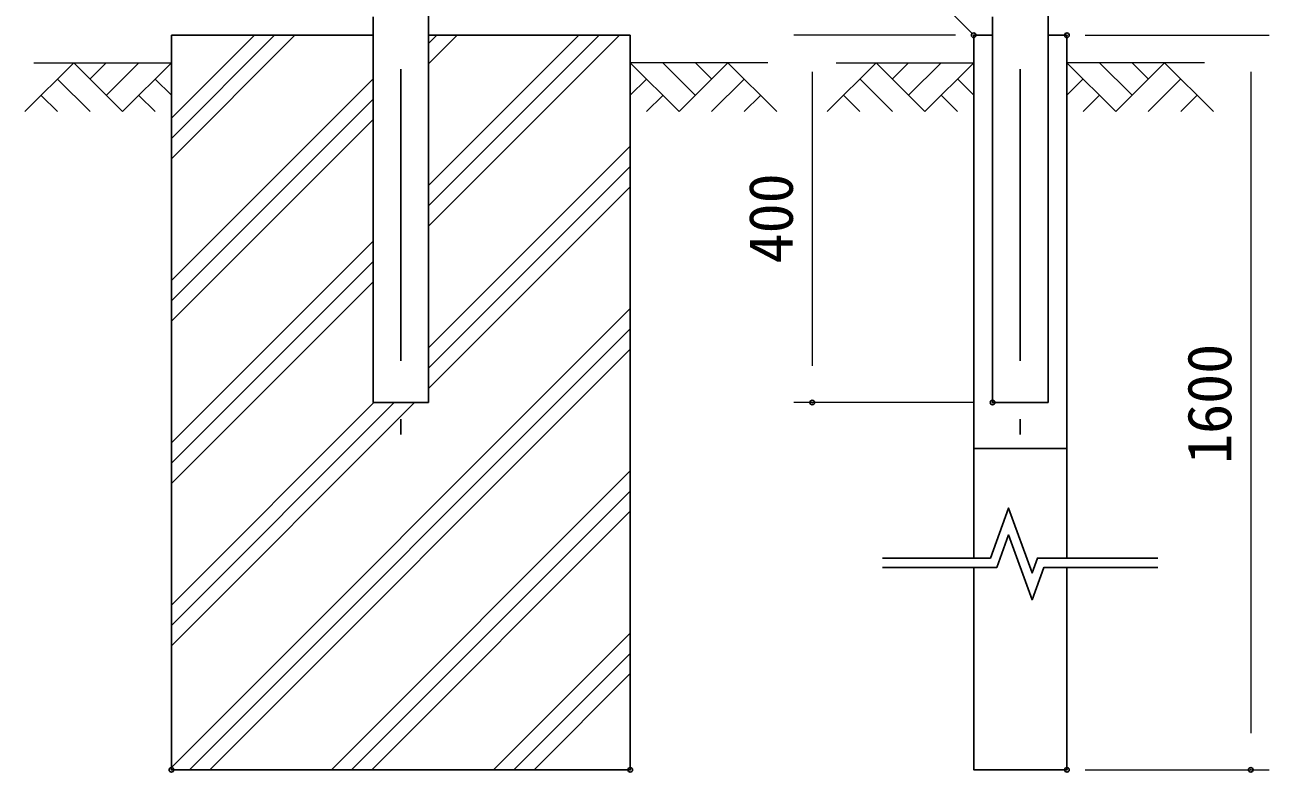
# Model space of a CAD drawing. Units: millimetres, scale not verified. Extents: x -4200 to 4200, y -2970 to 2970.
# Drawn here: x -650 to 705, y -737 to 77 of the extents above; entities that cross this region are included whole.
import ezdxf
from ezdxf.enums import TextEntityAlignment as Align

# ---------------------------------------------------------------- set-up
doc = ezdxf.new("R2010")
doc.units = ezdxf.units.MM
doc.header["$LTSCALE"] = 10
doc.header["$PDMODE"] = 32
doc.header["$PDSIZE"] = 5
doc.linetypes.add('USER1', pattern=[50.8, 31.75, -6.35, 6.35, -6.35])
for name, color, linetype, lineweight in [('0-1_D-STR1', 1, 'Continuous', 25), ('0-3_D-STR-DIM', 7, 'Continuous', 13), ('0-4_0', 7, 'Continuous', 25), ('0-5_Defpoints', 8, 'Continuous', 25), ('0-7_D-STR4', 7, 'Continuous', 25), ('0-8_D-DCR-HCH', 7, 'Continuous', 13), ('0-A_D-STR-TXT', 7, 'Continuous', 13), ('0-C_CENTER', 2, 'USER1', 25), ('0-D_1', 7, 'Continuous', 25)]:
    doc.layers.add(name, color=color, linetype=linetype, lineweight=lineweight)
doc.styles.add('ＭＳ ゴシック', font='')
doc.styles.get('ＭＳ ゴシック').set_extended_font_data('MS Gothic')

msp = doc.modelspace()

# ---------------------------------------------------------------- linework, layer by layer
at = {"layer": '0-1_D-STR1'}
for p, q in [((-271.04, 85.65), (-271.04, -334.35)), ((-210.54, -334.35), (-210.54, 91.65)), ((403.96, 85.65), (403.96, -334.35)), ((464.46, -334.35), (464.46, 91.65)), ((-271.04, -334.35), (-210.54, -334.35)), ((403.96, -334.35), (464.46, -334.35))]:
    msp.add_line(p, q, dxfattribs=at)
at = {"layer": '0-3_D-STR-DIM'}
for p, q in [((363.41, 65.65), (187.49, 65.65)), ((505.01, 65.65), (705.3, 65.65)), ((207.49, 25.65), (207.49, -294.35)), ((685.3, 25.65), (685.3, -694.35)), ((383.96, -334.35), (187.49, -334.35)), ((505.01, -734.35), (705.3, -734.35))]:
    msp.add_line(p, q, dxfattribs=at)
at = {"layer": '0-4_0'}
for points in [[(403.96, 65.65), (383.41, 65.65), (383.41, -503.85)], [(485.01, -503.85), (485.01, 65.65), (464.46, 65.65)], [(284.21, -503.85), (401.55, -503.85), (421.38, -449.37), (447.03, -519.85), (452.86, -503.85), (584.21, -503.85)], [(284.21, -513.85), (408.56, -513.85), (421.38, -478.61), (447.03, -549.09), (459.86, -513.85), (584.21, -513.85)], [(383.41, -513.85), (383.41, -734.35), (485.01, -734.35), (485.01, -513.85)]]:
    msp.add_lwpolyline(points, dxfattribs=at)
at = {"layer": '0-5_Defpoints'}
for p in [(383.41, 65.65), (485.01, 65.65), (207.49, -334.35), (403.96, -334.35), (-490.79, -734.35), (9.21, -734.35), (485.01, -734.35), (685.3, -734.35)]:
    msp.add_point(p, dxfattribs=at)
at = {"layer": '0-7_D-STR4'}
msp.add_line((383.41, -384.35), (485.01, -384.35), dxfattribs=at)
at = {"layer": '0-8_D-DCR-HCH'}
for p, q in [((-490.79, -68.96), (-356.18, 65.65)), ((-490.79, -46.86), (-378.28, 65.65)), ((-490.79, -24.76), (-400.38, 65.65)), ((-210.54, 34.51), (-179.4, 65.65)), ((-210.54, -142.26), (-2.63, 65.65)), ((-210.54, 56.61), (-201.5, 65.65)), ((-210.54, -120.16), (-24.72, 65.65)), ((-210.54, -98.07), (-46.82, 65.65)), ((-597.22, 35.65), (-650.43, -17.56)), ((-640.79, 35.65), (-490.79, 35.65)), ((-597.22, 35.65), (-544, -17.56)), ((-579.57, 17.82), (-561.74, 35.65)), ((-561.74, 0.18), (-526.27, 35.65)), ((-544, -17.56), (-490.79, 35.65)), ((159.21, 35.65), (9.21, 35.65)), ((62.42, -17.56), (9.21, 35.65)), ((80.16, 0.18), (44.68, 35.65)), ((115.63, 35.65), (62.42, -17.56)), ((97.99, 17.82), (80.16, 35.65)), ((115.63, 35.65), (168.84, -17.56)), ((276.98, 35.73), (223.77, -17.49)), ((233.41, 35.73), (383.41, 35.73)), ((276.98, 35.73), (330.2, -17.49)), ((294.63, 17.9), (312.46, 35.73)), ((312.46, 0.25), (347.93, 35.73)), ((330.2, -17.49), (383.41, 35.73)), ((635.01, 35.73), (485.01, 35.73)), ((538.22, -17.49), (485.01, 35.73)), ((555.96, 0.25), (520.48, 35.73)), ((591.43, 35.73), (538.22, -17.49)), ((573.79, 17.9), (555.96, 35.73)), ((591.43, 35.73), (644.64, -17.49)), ((-614.95, 17.92), (-579.32, -17.56)), ((-508.53, 17.92), (-490.79, 0.26)), ((-490.79, -201.54), (-271.04, 18.21)), ((26.95, 17.92), (9.21, 0.26)), ((133.37, 17.92), (97.73, -17.56)), ((259.25, 17.99), (294.88, -17.49)), ((365.67, 17.99), (383.41, 0.33)), ((502.75, 17.99), (485.01, 0.33)), ((609.17, 17.99), (573.53, -17.49)), ((-632.69, 0.18), (-614.87, -17.56)), ((-526.27, 0.18), (-508.45, -17.56)), ((44.68, 0.18), (26.86, -17.56)), ((151.11, 0.18), (133.29, -17.56)), ((241.51, 0.25), (259.33, -17.49)), ((347.93, 0.25), (365.75, -17.49)), ((520.48, 0.25), (502.66, -17.49)), ((626.91, 0.25), (609.09, -17.49)), ((-490.79, -223.64), (-271.04, -3.89)), ((-490.79, -245.74), (-271.04, -25.99)), ((-210.54, -274.84), (9.21, -55.09)), ((-210.54, -296.94), (9.21, -77.19)), ((-210.54, -319.04), (9.21, -99.29)), ((-490.79, -378.32), (-271.04, -158.57)), ((-490.79, -400.41), (-271.04, -180.66)), ((-490.79, -422.51), (-271.04, -202.76)), ((-490.79, -731.87), (9.21, -231.87)), ((-471.17, -734.35), (9.21, -253.97)), ((-449.07, -734.35), (9.21, -276.07)), ((-490.79, -599.29), (-225.85, -334.35)), ((-490.79, -577.19), (-247.95, -334.35)), ((-490.79, -555.09), (-270.04, -334.35)), ((-316.49, -734.35), (9.21, -408.65)), ((-294.39, -734.35), (9.21, -430.74)), ((-272.3, -734.35), (9.21, -452.84)), ((-139.71, -734.35), (9.21, -585.42)), ((-117.62, -734.35), (9.21, -607.52)), ((-95.52, -734.35), (9.21, -629.62))]:
    msp.add_line(p, q, dxfattribs=at)
at = {"layer": '0-A_D-STR-TXT'}
msp.add_lwpolyline([(-85.2, 204.47), (246.39, 204.47), (381.28, 67.77)], dxfattribs=at)
at = {"layer": '0-C_CENTER'}
for p, q in [((-240.79, 2060.65), (-240.79, -369.17)), ((434.21, 2060.65), (434.21, -369.17))]:
    msp.add_line(p, q, dxfattribs=at)
at = {"layer": '0-D_1'}
for p, q in [((-490.79, 65.65), (-490.79, -734.35)), ((-271.04, 65.65), (-490.79, 65.65)), ((9.21, 65.65), (-210.54, 65.65)), ((9.21, 65.65), (9.21, -734.35)), ((-490.79, -734.35), (9.21, -734.35))]:
    msp.add_line(p, q, dxfattribs=at)

# ---------------------------------------------------------------- texts
at = {"layer": '0-3_D-STR-DIM', "style": 'ＭＳ ゴシック'}
for s, p in [('400', (200.74, -182.85)), ('1600', (678.56, -401.25))]:
    msp.add_text(s, height=48.09, rotation=90, dxfattribs=at).set_placement(p, align=Align.BOTTOM_LEFT)

doc.saveas('drawing.dxf')
